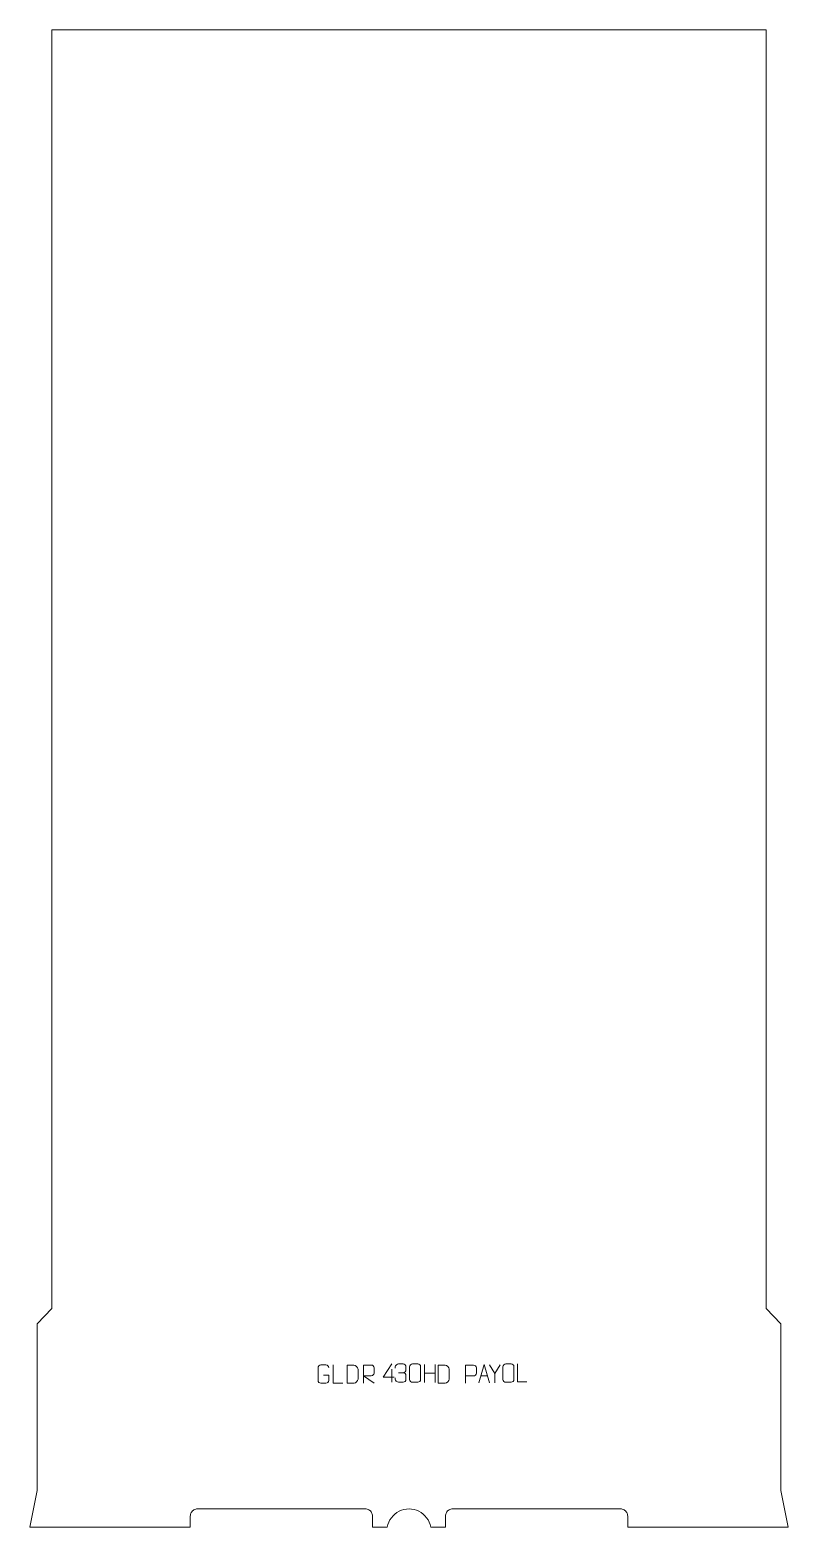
# Model space of a CAD drawing. Header units: millimetres. Extents: x -497 to 543, y -1450 to 605.
import ezdxf

# ---------------------------------------------------------------- set-up
doc = ezdxf.new("R2010")
doc.units = ezdxf.units.MM
doc.header["$MEASUREMENT"] = 0
doc.layers.add('layer 1', color=7, linetype='Continuous')

msp = doc.modelspace()

# ---------------------------------------------------------------- linework, layer by layer
at = {"layer": 'layer 1', "color": 242, "lineweight": 9}
msp.add_open_spline([(532.5784, -1170.999), (532.5784, -1170.999), (532.5784, -1400.1342), (532.5784, -1400.1342), (532.5784, -1400.1342), (532.5784, -1400.1342), (542.5778, -1450.1333), (542.5778, -1450.1333), (542.5778, -1450.1333), (542.5778, -1450.1333), (322.5775, -1450.1333), (322.5775, -1450.1333), (322.5775, -1450.1333), (322.5775, -1450.1333), (322.5775, -1435.134), (322.5775, -1435.134), (322.5775, -1435.134), (322.5775, -1435.134), (322.4921, -1433.8289), (322.4921, -1433.8289), (322.4921, -1433.8289), (322.4921, -1433.8289), (322.2372, -1432.5459), (322.2372, -1432.5459), (322.2372, -1432.5459), (322.2372, -1432.5459), (321.8162, -1431.3062), (321.8162, -1431.3062), (321.8162, -1431.3062), (321.8162, -1431.3062), (321.2376, -1430.1345), (321.2376, -1430.1345), (321.2376, -1430.1345), (321.2376, -1430.1345), (320.5107, -1429.0461), (320.5107, -1429.0461), (320.5107, -1429.0461), (320.5107, -1429.0461), (319.6491, -1428.063), (319.6491, -1428.063), (319.6491, -1428.063), (319.6491, -1428.063), (318.6656, -1427.1997), (318.6656, -1427.1997), (318.6656, -1427.1997), (318.6656, -1427.1997), (317.5776, -1426.4728), (317.5776, -1426.4728), (317.5776, -1426.4728), (317.5776, -1426.4728), (316.4042, -1425.8946), (316.4042, -1425.8946), (316.4042, -1425.8946), (316.4042, -1425.8946), (315.1645, -1425.4749), (315.1645, -1425.4749), (315.1645, -1425.4749), (315.1645, -1425.4749), (313.8832, -1425.22), (313.8832, -1425.22), (313.8832, -1425.22), (313.8832, -1425.22), (312.5781, -1425.1346), (312.5781, -1425.1346), (312.5781, -1425.1346), (312.5781, -1425.1346), (82.578, -1425.1346), (82.578, -1425.1346), (82.578, -1425.1346), (82.578, -1425.1346), (81.2725, -1425.22), (81.2725, -1425.22), (81.2725, -1425.22), (81.2725, -1425.22), (79.9899, -1425.4749), (79.9899, -1425.4749), (79.9899, -1425.4749), (79.9899, -1425.4749), (78.7502, -1425.8946), (78.7502, -1425.8946), (78.7502, -1425.8946), (78.7502, -1425.8946), (77.5768, -1426.4728), (77.5768, -1426.4728), (77.5768, -1426.4728), (77.5768, -1426.4728), (76.4901, -1427.1997), (76.4901, -1427.1997), (76.4901, -1427.1997), (76.4901, -1427.1997), (75.5057, -1428.063), (75.5057, -1428.063), (75.5057, -1428.063), (75.5057, -1428.063), (74.6437, -1429.0461), (74.6437, -1429.0461), (74.6437, -1429.0461), (74.6437, -1429.0461), (73.9168, -1430.1345), (73.9168, -1430.1345), (73.9168, -1430.1345), (73.9168, -1430.1345), (73.3382, -1431.3062), (73.3382, -1431.3062), (73.3382, -1431.3062), (73.3382, -1431.3062), (72.9189, -1432.5459), (72.9189, -1432.5459), (72.9189, -1432.5459), (72.9189, -1432.5459), (72.664, -1433.8289), (72.664, -1433.8289), (72.664, -1433.8289), (72.664, -1433.8289), (72.5769, -1435.134), (72.5769, -1435.134), (72.5769, -1435.134), (72.5769, -1435.134), (72.5769, -1450.1333), (72.5769, -1450.1333), (72.5769, -1450.1333), (72.5769, -1450.1333), (52.5781, -1450.1333), (52.5781, -1450.1333), (52.5781, -1450.1333), (52.5781, -1450.1333), (51.6817, -1446.7371), (51.6817, -1446.7371), (51.6817, -1446.7371), (51.6817, -1446.7371), (50.4106, -1443.4625), (50.4106, -1443.4625), (50.4106, -1443.4625), (50.4106, -1443.4625), (48.7788, -1440.351), (48.7788, -1440.351), (48.7788, -1440.351), (48.7788, -1440.351), (46.8092, -1437.4421), (46.8092, -1437.4421), (46.8092, -1437.4421), (46.8092, -1437.4421), (44.5266, -1434.7729), (44.5266, -1434.7729), (44.5266, -1434.7729), (44.5266, -1434.7729), (41.9593, -1432.3764), (41.9593, -1432.3764), (41.9593, -1432.3764), (41.9593, -1432.3764), (39.1388, -1430.2828), (39.1388, -1430.2828), (39.1388, -1430.2828), (39.1388, -1430.2828), (36.1008, -1428.5188), (36.1008, -1428.5188), (36.1008, -1428.5188), (36.1008, -1428.5188), (32.8848, -1427.1054), (32.8848, -1427.1054), (32.8848, -1427.1054), (32.8848, -1427.1054), (29.5303, -1426.0624), (29.5303, -1426.0624), (29.5303, -1426.0624), (29.5303, -1426.0624), (26.0806, -1425.4027), (26.0806, -1425.4027), (26.0806, -1425.4027), (26.0806, -1425.4027), (22.5778, -1425.1346), (22.5778, -1425.1346), (22.5778, -1425.1346), (22.5778, -1425.1346), (19.0754, -1425.4027), (19.0754, -1425.4027), (19.0754, -1425.4027), (19.0754, -1425.4027), (15.6253, -1426.0624), (15.6253, -1426.0624), (15.6253, -1426.0624), (15.6253, -1426.0624), (12.2712, -1427.1054), (12.2712, -1427.1054), (12.2712, -1427.1054), (12.2712, -1427.1054), (9.0548, -1428.5188), (9.0548, -1428.5188), (9.0548, -1428.5188), (9.0548, -1428.5188), (6.0168, -1430.2828), (6.0168, -1430.2828), (6.0168, -1430.2828), (6.0168, -1430.2828), (3.1963, -1432.3764), (3.1963, -1432.3764), (3.1963, -1432.3764), (3.1963, -1432.3764), (0.629, -1434.7729), (0.629, -1434.7729), (0.629, -1434.7729), (0.629, -1434.7729), (-1.6553, -1437.4421), (-1.6553, -1437.4421), (-1.6553, -1437.4421), (-1.6553, -1437.4421), (-3.6245, -1440.351), (-3.6245, -1440.351), (-3.6245, -1440.351), (-3.6245, -1440.351), (-5.255, -1443.4625), (-5.255, -1443.4625), (-5.255, -1443.4625), (-5.255, -1443.4625), (-6.5261, -1446.7371), (-6.5261, -1446.7371), (-6.5261, -1446.7371), (-6.5261, -1446.7371), (-7.4221, -1450.1333), (-7.4221, -1450.1333), (-7.4221, -1450.1333), (-7.4221, -1450.1333), (-27.423, -1450.1333), (-27.423, -1450.1333), (-27.423, -1450.1333), (-27.423, -1450.1333), (-27.423, -1435.134), (-27.423, -1435.134), (-27.423, -1435.134), (-27.423, -1435.134), (-27.5084, -1433.8289), (-27.5084, -1433.8289), (-27.5084, -1433.8289), (-27.5084, -1433.8289), (-27.7629, -1432.5459), (-27.7629, -1432.5459), (-27.7629, -1432.5459), (-27.7629, -1432.5459), (-28.1843, -1431.3062), (-28.1843, -1431.3062), (-28.1843, -1431.3062), (-28.1843, -1431.3062), (-28.7625, -1430.1345), (-28.7625, -1430.1345), (-28.7625, -1430.1345), (-28.7625, -1430.1345), (-29.4881, -1429.0461), (-29.4881, -1429.0461), (-29.4881, -1429.0461), (-29.4881, -1429.0461), (-30.3514, -1428.063), (-30.3514, -1428.063), (-30.3514, -1428.063), (-30.3514, -1428.063), (-31.3345, -1427.1997), (-31.3345, -1427.1997), (-31.3345, -1427.1997), (-31.3345, -1427.1997), (-32.4225, -1426.4728), (-32.4225, -1426.4728), (-32.4225, -1426.4728), (-32.4225, -1426.4728), (-33.5963, -1425.8946), (-33.5963, -1425.8946), (-33.5963, -1425.8946), (-33.5963, -1425.8946), (-34.8339, -1425.4749), (-34.8339, -1425.4749), (-34.8339, -1425.4749), (-34.8339, -1425.4749), (-36.1169, -1425.22), (-36.1169, -1425.22), (-36.1169, -1425.22), (-36.1169, -1425.22), (-37.4224, -1425.1346), (-37.4224, -1425.1346), (-37.4224, -1425.1346), (-37.4224, -1425.1346), (-267.4221, -1425.1346), (-267.4221, -1425.1346), (-267.4221, -1425.1346), (-267.4221, -1425.1346), (-268.7276, -1425.22), (-268.7276, -1425.22), (-268.7276, -1425.22), (-268.7276, -1425.22), (-270.0106, -1425.4749), (-270.0106, -1425.4749), (-270.0106, -1425.4749), (-270.0106, -1425.4749), (-271.2486, -1425.8946), (-271.2486, -1425.8946), (-271.2486, -1425.8946), (-271.2486, -1425.8946), (-272.422, -1426.4728), (-272.422, -1426.4728), (-272.422, -1426.4728), (-272.422, -1426.4728), (-273.51, -1427.1997), (-273.51, -1427.1997), (-273.51, -1427.1997), (-273.51, -1427.1997), (-274.4931, -1428.063), (-274.4931, -1428.063), (-274.4931, -1428.063), (-274.4931, -1428.063), (-275.3564, -1429.0461), (-275.3564, -1429.0461), (-275.3564, -1429.0461), (-275.3564, -1429.0461), (-276.082, -1430.1345), (-276.082, -1430.1345), (-276.082, -1430.1345), (-276.082, -1430.1345), (-276.6606, -1431.3062), (-276.6606, -1431.3062), (-276.6606, -1431.3062), (-276.6606, -1431.3062), (-277.0816, -1432.5459), (-277.0816, -1432.5459), (-277.0816, -1432.5459), (-277.0816, -1432.5459), (-277.3365, -1433.8289), (-277.3365, -1433.8289), (-277.3365, -1433.8289), (-277.3365, -1433.8289), (-277.4219, -1435.134), (-277.4219, -1435.134), (-277.4219, -1435.134), (-277.4219, -1435.134), (-277.4219, -1450.1333), (-277.4219, -1450.1333), (-277.4219, -1450.1333), (-277.4219, -1450.1333), (-497.4222, -1450.1333), (-497.4222, -1450.1333), (-497.4222, -1450.1333), (-497.4222, -1450.1333), (-487.4224, -1400.1342), (-487.4224, -1400.1342), (-487.4224, -1400.1342), (-487.4224, -1400.1342), (-487.4224, -1170.999), (-487.4224, -1170.999), (-487.4224, -1170.999), (-487.4224, -1170.999), (-467.4219, -1150.134), (-467.4219, -1150.134), (-467.4219, -1150.134), (-467.4219, -1150.134), (-467.4219, 604.8659), (-467.4219, 604.8659), (-467.4219, 604.8659), (-467.4219, 604.8659), (512.5775, 604.8659), (512.5775, 604.8659), (512.5775, 604.8659), (512.5775, 604.8659), (512.5775, -1150.134), (512.5775, -1150.134), (512.5775, -1150.134), (512.5775, -1150.134), (532.5784, -1170.999), (532.5784, -1170.999)], degree=3, knots=[0, 0, 0, 0, 0.010869565, 0.010869565, 0.010869565, 0.010869565, 0.02173913, 0.02173913, 0.02173913, 0.02173913, 0.032608696, 0.032608696, 0.032608696, 0.032608696, 0.043478261, 0.043478261, 0.043478261, 0.043478261, 0.054347826, 0.054347826, 0.054347826, 0.054347826, 0.065217391, 0.065217391, 0.065217391, 0.065217391, 0.076086957, 0.076086957, 0.076086957, 0.076086957, 0.086956522, 0.086956522, 0.086956522, 0.086956522, 0.097826087, 0.097826087, 0.097826087, 0.097826087, 0.108695652, 0.108695652, 0.108695652, 0.108695652, 0.119565217, 0.119565217, 0.119565217, 0.119565217, 0.130434783, 0.130434783, 0.130434783, 0.130434783, 0.141304348, 0.141304348, 0.141304348, 0.141304348, 0.152173913, 0.152173913, 0.152173913, 0.152173913, 0.163043478, 0.163043478, 0.163043478, 0.163043478, 0.173913043, 0.173913043, 0.173913043, 0.173913043, 0.184782609, 0.184782609, 0.184782609, 0.184782609, 0.195652174, 0.195652174, 0.195652174, 0.195652174, 0.206521739, 0.206521739, 0.206521739, 0.206521739, 0.217391304, 0.217391304, 0.217391304, 0.217391304, 0.22826087, 0.22826087, 0.22826087, 0.22826087, 0.239130435, 0.239130435, 0.239130435, 0.239130435, 0.25, 0.25, 0.25, 0.25, 0.260869565, 0.260869565, 0.260869565, 0.260869565, 0.27173913, 0.27173913, 0.27173913, 0.27173913, 0.282608696, 0.282608696, 0.282608696, 0.282608696, 0.293478261, 0.293478261, 0.293478261, 0.293478261, 0.304347826, 0.304347826, 0.304347826, 0.304347826, 0.315217391, 0.315217391, 0.315217391, 0.315217391, 0.326086957, 0.326086957, 0.326086957, 0.326086957, 0.336956522, 0.336956522, 0.336956522, 0.336956522, 0.347826087, 0.347826087, 0.347826087, 0.347826087, 0.358695652, 0.358695652, 0.358695652, 0.358695652, 0.369565217, 0.369565217, 0.369565217, 0.369565217, 0.380434783, 0.380434783, 0.380434783, 0.380434783, 0.391304348, 0.391304348, 0.391304348, 0.391304348, 0.402173913, 0.402173913, 0.402173913, 0.402173913, 0.413043478, 0.413043478, 0.413043478, 0.413043478, 0.423913043, 0.423913043, 0.423913043, 0.423913043, 0.434782609, 0.434782609, 0.434782609, 0.434782609, 0.445652174, 0.445652174, 0.445652174, 0.445652174, 0.456521739, 0.456521739, 0.456521739, 0.456521739, 0.467391304, 0.467391304, 0.467391304, 0.467391304, 0.47826087, 0.47826087, 0.47826087, 0.47826087, 0.489130435, 0.489130435, 0.489130435, 0.489130435, 0.5, 0.5, 0.5, 0.5, 0.510869565, 0.510869565, 0.510869565, 0.510869565, 0.52173913, 0.52173913, 0.52173913, 0.52173913, 0.532608696, 0.532608696, 0.532608696, 0.532608696, 0.543478261, 0.543478261, 0.543478261, 0.543478261, 0.554347826, 0.554347826, 0.554347826, 0.554347826, 0.565217391, 0.565217391, 0.565217391, 0.565217391, 0.576086957, 0.576086957, 0.576086957, 0.576086957, 0.586956522, 0.586956522, 0.586956522, 0.586956522, 0.597826087, 0.597826087, 0.597826087, 0.597826087, 0.608695652, 0.608695652, 0.608695652, 0.608695652, 0.619565217, 0.619565217, 0.619565217, 0.619565217, 0.630434783, 0.630434783, 0.630434783, 0.630434783, 0.641304348, 0.641304348, 0.641304348, 0.641304348, 0.652173913, 0.652173913, 0.652173913, 0.652173913, 0.663043478, 0.663043478, 0.663043478, 0.663043478, 0.673913043, 0.673913043, 0.673913043, 0.673913043, 0.684782609, 0.684782609, 0.684782609, 0.684782609, 0.695652174, 0.695652174, 0.695652174, 0.695652174, 0.706521739, 0.706521739, 0.706521739, 0.706521739, 0.717391304, 0.717391304, 0.717391304, 0.717391304, 0.72826087, 0.72826087, 0.72826087, 0.72826087, 0.739130435, 0.739130435, 0.739130435, 0.739130435, 0.75, 0.75, 0.75, 0.75, 0.760869565, 0.760869565, 0.760869565, 0.760869565, 0.77173913, 0.77173913, 0.77173913, 0.77173913, 0.782608696, 0.782608696, 0.782608696, 0.782608696, 0.793478261, 0.793478261, 0.793478261, 0.793478261, 0.804347826, 0.804347826, 0.804347826, 0.804347826, 0.815217391, 0.815217391, 0.815217391, 0.815217391, 0.826086957, 0.826086957, 0.826086957, 0.826086957, 0.836956522, 0.836956522, 0.836956522, 0.836956522, 0.847826087, 0.847826087, 0.847826087, 0.847826087, 0.858695652, 0.858695652, 0.858695652, 0.858695652, 0.869565217, 0.869565217, 0.869565217, 0.869565217, 0.880434783, 0.880434783, 0.880434783, 0.880434783, 0.891304348, 0.891304348, 0.891304348, 0.891304348, 0.902173913, 0.902173913, 0.902173913, 0.902173913, 0.913043478, 0.913043478, 0.913043478, 0.913043478, 0.923913043, 0.923913043, 0.923913043, 0.923913043, 0.934782609, 0.934782609, 0.934782609, 0.934782609, 0.945652174, 0.945652174, 0.945652174, 0.945652174, 0.956521739, 0.956521739, 0.956521739, 0.956521739, 0.967391304, 0.967391304, 0.967391304, 0.967391304, 0.97826087, 0.97826087, 0.97826087, 0.97826087, 1, 1, 1, 1], dxfattribs=at)
at = {"layer": 'layer 1', "color": 250, "lineweight": 9}
for points, knots in [([(-94.5503, -1241.6305), (-94.5503, -1241.6305), (-87.3822, -1241.6305), (-87.3822, -1241.6305), (-87.3822, -1241.6305), (-87.3822, -1241.6305), (-87.3822, -1248.7986), (-87.3822, -1248.7986), (-87.3822, -1248.7986), (-87.5219, -1251.122), (-89.1991, -1252.6016), (-91.3469, -1252.6124), (-91.3469, -1252.6124), (-93.6787, -1252.612), (-96.0107, -1252.612), (-98.3422, -1252.6124), (-98.3422, -1252.6124), (-100.2671, -1252.7178), (-102.2393, -1250.8333), (-102.2281, -1248.816), (-102.2281, -1248.816), (-102.2277, -1243.0459), (-102.2277, -1237.2762), (-102.2281, -1231.5069), (-102.2281, -1231.5069), (-102.2239, -1229.3688), (-100.4771, -1227.6496), (-98.3248, -1227.663), (-98.3248, -1227.663), (-95.9991, -1227.663), (-93.673, -1227.663), (-91.3469, -1227.663), (-91.3469, -1227.663), (-89.4002, -1227.6276), (-87.4088, -1229.1191), (-87.3822, -1231.5568)], [0, 0, 0, 0, 0.1, 0.1, 0.1, 0.1, 0.2, 0.2, 0.2, 0.2, 0.3, 0.3, 0.3, 0.3, 0.4, 0.4, 0.4, 0.4, 0.5, 0.5, 0.5, 0.5, 0.6, 0.6, 0.6, 0.6, 0.7, 0.7, 0.7, 0.7, 0.8, 0.8, 0.8, 0.8, 1, 1, 1, 1]), ([(-68.3307, -1252.6163), (-68.3307, -1252.6163), (-81.2798, -1252.6163), (-81.2798, -1252.6163), (-81.2798, -1252.6163), (-81.2798, -1252.6163), (-81.2798, -1227.6627), (-81.2798, -1227.6627)], [0, 0, 0, 0, 0.333333333, 0.333333333, 0.333333333, 0.333333333, 1, 1, 1, 1]), ([(-62.1974, -1252.6231), (-59.8656, -1252.6227), (-54.9154, -1252.6467), (-52.5839, -1252.647), (-52.5839, -1252.647), (-50.6589, -1252.7524), (-47.3403, -1249.2108), (-47.3515, -1247.1935), (-47.3515, -1247.1935), (-47.3519, -1241.4234), (-47.3519, -1239.2537), (-47.3515, -1233.4844), (-47.3515, -1233.4844), (-47.3558, -1231.3463), (-50.7303, -1227.6862), (-52.8827, -1227.6997), (-52.8827, -1227.6997), (-55.2084, -1227.6997), (-59.9327, -1227.6997), (-62.2588, -1227.6997), (-62.2588, -1227.6997), (-62.2584, -1233.4466), (-62.1971, -1246.8758), (-62.1974, -1252.6231)], [0, 0, 0, 0, 0.142857143, 0.142857143, 0.142857143, 0.142857143, 0.285714286, 0.285714286, 0.285714286, 0.285714286, 0.428571429, 0.428571429, 0.428571429, 0.428571429, 0.571428571, 0.571428571, 0.571428571, 0.571428571, 0.714285714, 0.714285714, 0.714285714, 0.714285714, 1, 1, 1, 1]), ([(-39.9682, -1252.7226), (-39.9682, -1252.7226), (-39.9682, -1227.7691), (-39.9682, -1227.7691), (-39.9682, -1227.7691), (-36.3734, -1227.7691), (-32.7779, -1227.7691), (-29.1827, -1227.7691), (-29.1827, -1227.7691), (-26.8574, -1227.8068), (-25.3001, -1229.2968), (-25.3042, -1231.6632), (-25.3042, -1231.6632), (-25.3046, -1233.6987), (-25.3046, -1236.7581), (-25.3042, -1238.7941), (-25.3042, -1238.7941), (-25.3107, -1240.6696), (-27.123, -1242.6114), (-29.1325, -1242.6305), (-29.1325, -1242.6305), (-29.1325, -1242.6305), (-39.9682, -1242.6305), (-39.9682, -1242.6305), (-39.9682, -1242.6305), (-39.9682, -1242.6305), (-25.3135, -1252.7226), (-25.3135, -1252.7226)], [0, 0, 0, 0, 0.125, 0.125, 0.125, 0.125, 0.25, 0.25, 0.25, 0.25, 0.375, 0.375, 0.375, 0.375, 0.5, 0.5, 0.5, 0.5, 0.625, 0.625, 0.625, 0.625, 0.75, 0.75, 0.75, 0.75, 1, 1, 1, 1]), ([(2.1066, -1244.3775), (2.1066, -1244.3775), (-12.7151, -1244.3775), (-12.7151, -1244.3775), (-12.7151, -1244.3775), (-12.7151, -1244.3775), (-0.8375, -1226.307), (-0.8375, -1226.307)], [0, 0, 0, 0, 0.333333333, 0.333333333, 0.333333333, 0.333333333, 1, 1, 1, 1]), ([(3.6542, -1232.0007), (3.6542, -1232.0007), (3.6542, -1230.1435), (3.6542, -1230.1435), (3.6542, -1230.1435), (3.6399, -1228.4016), (6.3044, -1226.2835), (8.3635, -1226.3062), (8.3635, -1226.3062), (10.4276, -1226.3062), (12.4916, -1226.3062), (14.5553, -1226.3062), (14.5553, -1226.3062), (16.7498, -1226.2974), (18.3481, -1228.1442), (18.3925, -1230.0563), (18.3925, -1230.0563), (18.3921, -1231.4914), (18.3921, -1232.9265), (18.3925, -1234.362), (18.3925, -1234.362), (18.3439, -1236.0155), (16.7413, -1238.2455), (14.543, -1238.2355), (14.543, -1238.2355), (16.7467, -1238.2467), (18.3547, -1240.0499), (18.4087, -1242.1094), (18.4087, -1242.1094), (18.4083, -1243.8941), (18.4083, -1245.6788), (18.4087, -1247.4639), (18.4087, -1247.4639), (18.4188, -1249.5253), (16.3639, -1251.2884), (14.543, -1251.2803), (14.543, -1251.2803), (12.4777, -1251.28), (10.4125, -1251.28), (8.3469, -1251.2803), (8.3469, -1251.2803), (6.1783, -1251.2688), (3.6473, -1248.8686), (3.6287, -1247.4068), (3.6287, -1247.4068), (3.6287, -1247.4068), (3.6287, -1245.4982), (3.6287, -1245.4982)], [0, 0, 0, 0, 0.076923077, 0.076923077, 0.076923077, 0.076923077, 0.153846154, 0.153846154, 0.153846154, 0.153846154, 0.230769231, 0.230769231, 0.230769231, 0.230769231, 0.307692308, 0.307692308, 0.307692308, 0.307692308, 0.384615385, 0.384615385, 0.384615385, 0.384615385, 0.461538462, 0.461538462, 0.461538462, 0.461538462, 0.538461538, 0.538461538, 0.538461538, 0.538461538, 0.615384615, 0.615384615, 0.615384615, 0.615384615, 0.692307692, 0.692307692, 0.692307692, 0.692307692, 0.769230769, 0.769230769, 0.769230769, 0.769230769, 0.846153846, 0.846153846, 0.846153846, 0.846153846, 1, 1, 1, 1]), ([(27.4381, -1226.2939), (29.8042, -1226.2939), (32.1707, -1226.2939), (34.5372, -1226.2939), (34.5372, -1226.2939), (36.5177, -1226.2583), (38.5437, -1227.7526), (38.5708, -1230.1947), (38.5708, -1230.1947), (38.5704, -1235.9521), (38.5704, -1241.7099), (38.5708, -1247.4681), (38.5708, -1247.4681), (38.4287, -1249.7957), (36.7223, -1251.278), (34.5372, -1251.2888), (34.5372, -1251.2888), (32.1648, -1251.2884), (29.7924, -1251.2884), (27.4204, -1251.2888), (27.4204, -1251.2888), (25.4619, -1251.3944), (23.4555, -1249.5065), (23.4669, -1247.4855), (23.4669, -1247.4855), (23.4673, -1241.7049), (23.4673, -1235.9246), (23.4669, -1230.1448), (23.4669, -1230.1448), (23.4712, -1228.0028), (25.2483, -1226.2803), (27.4381, -1226.2939)], [0, 0, 0, 0, 0.111111111, 0.111111111, 0.111111111, 0.111111111, 0.222222222, 0.222222222, 0.222222222, 0.222222222, 0.333333333, 0.333333333, 0.333333333, 0.333333333, 0.444444444, 0.444444444, 0.444444444, 0.444444444, 0.555555556, 0.555555556, 0.555555556, 0.555555556, 0.666666667, 0.666666667, 0.666666667, 0.666666667, 0.777777778, 0.777777778, 0.777777778, 0.777777778, 1, 1, 1, 1]), ([(62.8026, -1252.6231), (65.1344, -1252.6227), (70.0846, -1252.6467), (72.4161, -1252.647), (72.4161, -1252.647), (74.3411, -1252.7524), (77.6597, -1249.2108), (77.6485, -1247.1935), (77.6485, -1247.1935), (77.6481, -1241.4234), (77.6481, -1239.2537), (77.6485, -1233.4844), (77.6485, -1233.4844), (77.6442, -1231.3463), (74.2697, -1227.6862), (72.1173, -1227.6997), (72.1173, -1227.6997), (69.7916, -1227.6997), (65.0673, -1227.6997), (62.7412, -1227.6997), (62.7412, -1227.6997), (62.7416, -1233.4466), (62.8029, -1246.8758), (62.8026, -1252.6231)], [0, 0, 0, 0, 0.142857143, 0.142857143, 0.142857143, 0.142857143, 0.285714286, 0.285714286, 0.285714286, 0.285714286, 0.428571429, 0.428571429, 0.428571429, 0.428571429, 0.571428571, 0.571428571, 0.571428571, 0.571428571, 0.714285714, 0.714285714, 0.714285714, 0.714285714, 1, 1, 1, 1]), ([(100.3161, -1252.8158), (100.3161, -1252.8158), (100.3161, -1227.8622), (100.3161, -1227.8622), (100.3161, -1227.8622), (103.9111, -1227.8622), (107.5064, -1227.8622), (111.1018, -1227.8622), (111.1018, -1227.8622), (113.427, -1227.9001), (114.9844, -1229.3902), (114.9802, -1231.7563), (114.9802, -1231.7563), (114.9798, -1233.792), (114.9798, -1236.8513), (114.9802, -1238.8873), (114.9802, -1238.8873), (114.9737, -1240.7627), (113.1615, -1242.7046), (111.1519, -1242.7237), (111.1519, -1242.7237), (111.1519, -1242.7237), (100.3161, -1242.7237), (100.3161, -1242.7237)], [0, 0, 0, 0, 0.142857143, 0.142857143, 0.142857143, 0.142857143, 0.285714286, 0.285714286, 0.285714286, 0.285714286, 0.428571429, 0.428571429, 0.428571429, 0.428571429, 0.571428571, 0.571428571, 0.571428571, 0.571428571, 0.714285714, 0.714285714, 0.714285714, 0.714285714, 1, 1, 1, 1]), ([(118.2635, -1251.9731), (118.2635, -1251.9731), (125.6345, -1227.0196), (125.6345, -1227.0196), (125.6345, -1227.0196), (125.6345, -1227.0196), (133.2044, -1251.9731), (133.2044, -1251.9731)], [0, 0, 0, 0, 0.333333333, 0.333333333, 0.333333333, 0.333333333, 1, 1, 1, 1]), ([(147.8035, -1227.2469), (147.8035, -1227.2469), (140.4811, -1239.1456), (140.4811, -1239.1456), (140.4811, -1239.1456), (140.4811, -1239.1456), (140.4818, -1252.2005), (140.4818, -1252.2005)], [0, 0, 0, 0, 0.333333333, 0.333333333, 0.333333333, 0.333333333, 1, 1, 1, 1]), ([(155.4381, -1226.2939), (157.8042, -1226.2939), (160.1707, -1226.2939), (162.5372, -1226.2939), (162.5372, -1226.2939), (164.5177, -1226.2583), (166.5437, -1227.7526), (166.5708, -1230.1947), (166.5708, -1230.1947), (166.5704, -1235.9521), (166.5704, -1241.7099), (166.5708, -1247.4681), (166.5708, -1247.4681), (166.4287, -1249.7957), (164.7223, -1251.278), (162.5372, -1251.2888), (162.5372, -1251.2888), (160.1648, -1251.2884), (157.7924, -1251.2884), (155.4204, -1251.2888), (155.4204, -1251.2888), (153.4619, -1251.3944), (151.4555, -1249.5065), (151.4669, -1247.4855), (151.4669, -1247.4855), (151.4673, -1241.7049), (151.4673, -1235.9246), (151.4669, -1230.1448), (151.4669, -1230.1448), (151.4712, -1228.0028), (153.2483, -1226.2803), (155.4381, -1226.2939)], [0, 0, 0, 0, 0.111111111, 0.111111111, 0.111111111, 0.111111111, 0.222222222, 0.222222222, 0.222222222, 0.222222222, 0.333333333, 0.333333333, 0.333333333, 0.333333333, 0.444444444, 0.444444444, 0.444444444, 0.444444444, 0.555555556, 0.555555556, 0.555555556, 0.555555556, 0.666666667, 0.666666667, 0.666666667, 0.666666667, 0.777777778, 0.777777778, 0.777777778, 0.777777778, 1, 1, 1, 1]), ([(184.1896, -1250.8539), (184.1896, -1250.8539), (171.2405, -1250.8539), (171.2405, -1250.8539), (171.2405, -1250.8539), (171.2405, -1250.8539), (171.2405, -1225.9003), (171.2405, -1225.9003)], [0, 0, 0, 0, 0.333333333, 0.333333333, 0.333333333, 0.333333333, 1, 1, 1, 1])]:
    msp.add_open_spline(points, degree=3, knots=knots, dxfattribs=at)
for points in [[(43.6971, -1226.9111), (43.6971, -1226.9111), (43.6971, -1251.6886), (43.6971, -1251.6886)], [(58.3404, -1226.9111), (58.3404, -1226.9111), (58.3404, -1251.8646), (58.3404, -1251.8646)], [(140.4811, -1239.1456), (140.4811, -1239.1456), (133.1602, -1227.2469), (133.1602, -1227.2469)], [(-0.8375, -1233.6164), (-0.8375, -1233.6164), (-0.8375, -1251.2811), (-0.8375, -1251.2811)], [(8.3639, -1238.2459), (8.3639, -1238.2459), (14.5603, -1238.2459), (14.5603, -1238.2459)], [(43.6971, -1238.7934), (43.6971, -1238.7934), (58.3404, -1238.793), (58.3404, -1238.793)], [(120.9861, -1242.7237), (120.9861, -1242.7237), (130.4818, -1242.7237), (130.4818, -1242.7237)]]:
    msp.add_open_spline(points, degree=3, dxfattribs=at)

doc.saveas('drawing.dxf')
